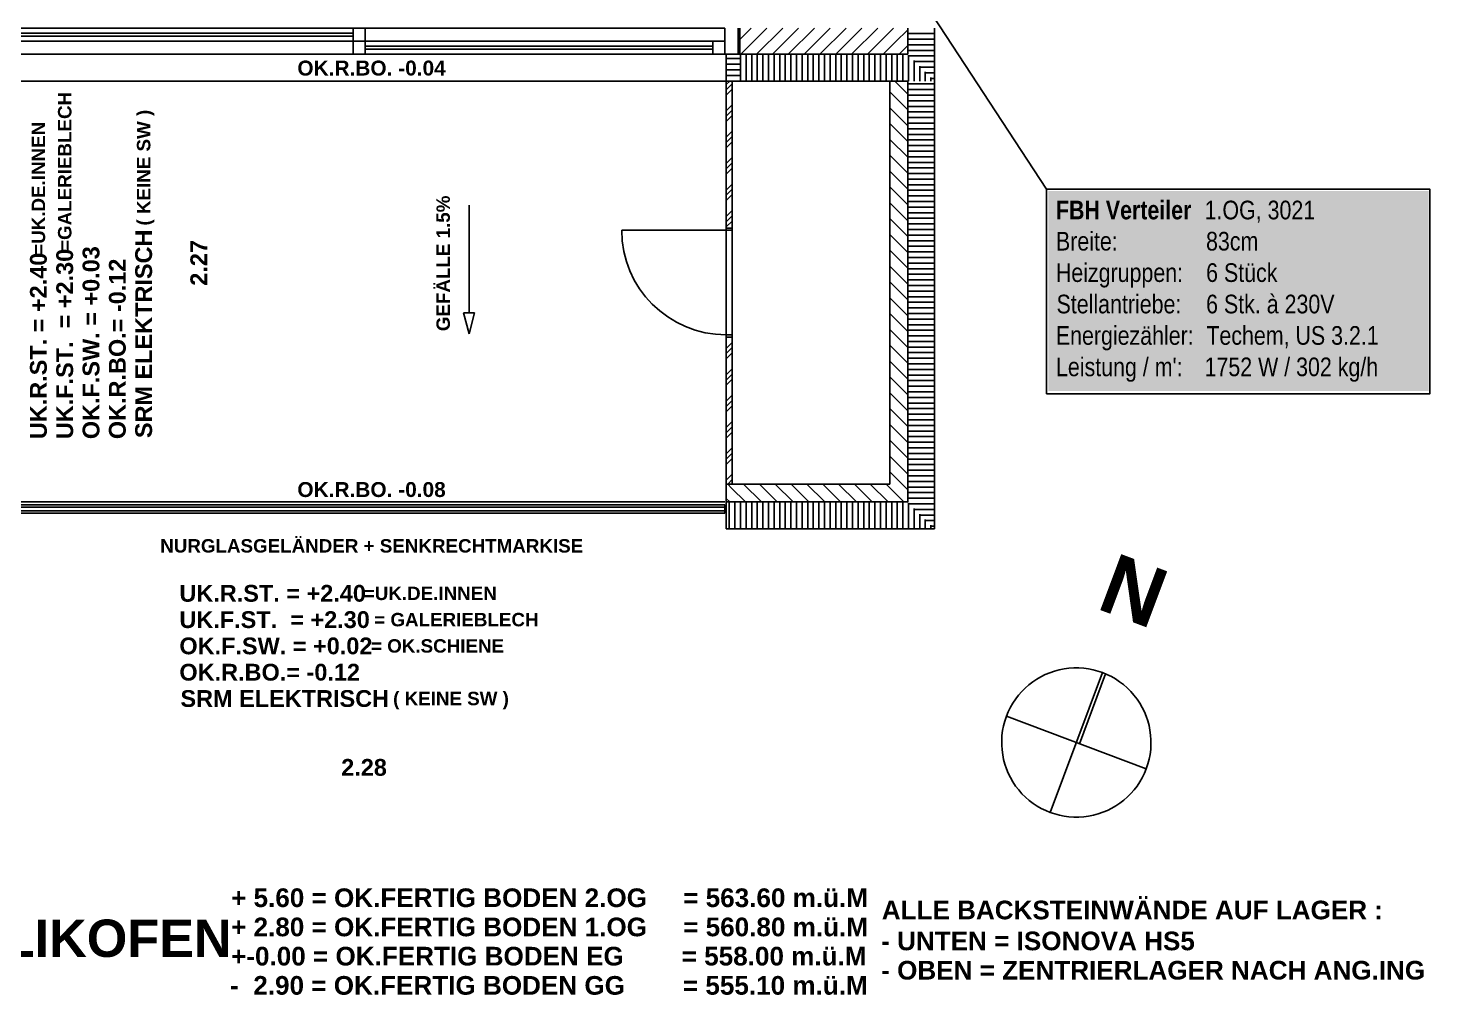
# Model space of a CAD drawing. Extents: x -13068 to 19137, y -13507 to 12485.
# Drawn here: x 3680 to 13067, y -12872 to -6395 of the extents above; entities that cross this region are included whole.
import ezdxf

# ---------------------------------------------------------------- set-up
doc = ezdxf.new("R2010")
doc.units = 0
doc.header["$LTSCALE"] = 50
doc.layers.get('0').update_dxf_attribs({"lineweight": 18})
for name, color, linetype, lineweight, true_color in [('A04_1.OGHaus 7$0$010 Aussenwände', 9, 'Continuous', 25, 0x808080), ('A04_1.OGHaus 7$0$010 Aussenwände Bauteilschraffuren', 9, 'Continuous', 25, 0x808080), ('A04_1.OGHaus 7$0$010 Aussenwände Schichttrennlinien', 9, 'Continuous', 25, 0x808080), ('A04_1.OGHaus 7$0$010 Fenster', 9, 'Continuous', 25, 0x808080), ('A04_1.OGHaus 7$0$010 Türen', 9, 'Continuous', 25, 0x808080), ('A04_1.OGHaus 7$0$060 Möbel Einbau', 9, 'Continuous', 25, 0x808080), ('A04_1.OGHaus 7$0$090 Schraffuren Bauteilschraffuren', 9, 'Continuous', 25, 0x808080), ('A04_1.OGHaus 7$0$155 Beschriftungen Projekt', 9, 'Continuous', 25, 0x808080), ('H-TEXT', 240, 'Continuous', 25, 0xff003f), ('MRI XREF', 9, 'Continuous', 25, 0x808080)]:
    doc.layers.add(name, color=color, linetype=linetype, lineweight=lineweight, true_color=true_color)
doc.styles.get("Standard").update_dxf_attribs({"font": 'ARIALN.TTF'})

# ---------------------------------------------------------------- blocks, each defined once
blk = doc.blocks.new('Blockreferenz-A0MMLJN3LK', base_point=(-11667.3, -13506.6))
at = {"layer": 'A04_1.OGHaus 7$0$010 Aussenwände', "color": 0, "linetype": 'ByBlock', "lineweight": -2}
for p, q in [((8445, -6570), (8445, -6395)), ((9750, -6750), (9750, -6395)), ((8445, -6570), (8355, -6570)), ((8355, -6750), (8355, -6570)), ((8355, -6570), (8445, -6570)), ((8445, -6750), (8355, -6750)), ((8355, -6750), (8355, -7735)), ((8355, -6750), (8395, -6750)), ((8395, -7735), (8395, -6750)), ((8445, -6750), (9570, -6750)), ((9570, -6750), (9450, -6750)), ((9450, -6750), (9450, -9450)), ((9750, -9750), (9750, -6750)), ((8355, -7735), (8395, -7735)), ((8355, -8465), (8395, -8465)), ((8355, -8465), (8355, -9450)), ((8395, -9450), (8395, -8465)), ((8355, -9570), (8355, -9450)), ((9450, -9450), (8395, -9450)), ((3540, -9570), (8346.1, -9570)), ((8355, -9750), (8355, -9570)), ((3555, -9590), (8346.1, -9590)), ((3555, -9645), (8346.1, -9645)), ((8355, -9750), (9750, -9750))]:
    blk.add_line(p, q, dxfattribs=at)
at = {"layer": 'A04_1.OGHaus 7$0$010 Aussenwände Bauteilschraffuren', "color": 0, "linetype": 'ByBlock', "lineweight": -2}
for p, q in [((8445, -6470.9), (8520.9, -6395)), ((8452, -6570), (8627, -6395)), ((8558.1, -6570), (8733.1, -6395)), ((8664.1, -6570), (8839.1, -6395)), ((8770.2, -6570), (8945.2, -6395)), ((8876.3, -6570), (9051.3, -6395)), ((8982.3, -6570), (9157.3, -6395)), ((9088.4, -6570), (9263.4, -6395)), ((9194.5, -6570), (9369.5, -6395)), ((9300.5, -6570), (9435.3, -6435.3)), ((9435.3, -6435.3), (9475.5, -6395)), ((9488.3, -6488.3), (9570, -6406.6)), ((9750, -6432.2), (9570, -6432.2)), ((9750, -6469.7), (9570, -6469.7)), ((8450.7, -6750), (8450.7, -6570)), ((8488.2, -6750), (8488.2, -6570)), ((8525.7, -6750), (8525.7, -6570)), ((8563.2, -6750), (8563.2, -6570)), ((8600.7, -6750), (8600.7, -6570)), ((8638.2, -6750), (8638.2, -6570)), ((8675.7, -6750), (8675.7, -6570)), ((8713.2, -6750), (8713.2, -6570)), ((8750.7, -6750), (8750.7, -6570)), ((8788.2, -6750), (8788.2, -6570)), ((8825.7, -6750), (8825.7, -6570)), ((8863.2, -6750), (8863.2, -6570)), ((8900.7, -6750), (8900.7, -6570)), ((8938.2, -6750), (8938.2, -6570)), ((8975.7, -6750), (8975.7, -6570)), ((9013.2, -6750), (9013.2, -6570)), ((9050.7, -6750), (9050.7, -6570)), ((9088.2, -6750), (9088.2, -6570)), ((9125.7, -6750), (9125.7, -6570)), ((9163.2, -6750), (9163.2, -6570)), ((9200.7, -6750), (9200.7, -6570)), ((9238.2, -6750), (9238.2, -6570)), ((9275.7, -6750), (9275.7, -6570)), ((9313.2, -6750), (9313.2, -6570)), ((9350.7, -6750), (9350.7, -6570)), ((9388.2, -6750), (9388.2, -6570)), ((9406.6, -6570), (9488.3, -6488.3)), ((9425.7, -6750), (9425.7, -6570)), ((9463.2, -6750), (9463.2, -6570)), ((9500.7, -6750), (9500.7, -6570)), ((9512.7, -6570), (9541.3, -6541.3)), ((9538.2, -6750), (9538.2, -6570)), ((9541.3, -6541.3), (9570, -6512.7)), ((9750, -6507.2), (9570, -6507.2)), ((9750, -6544.7), (9570, -6544.7)), ((8445, -6600), (8355, -6600)), ((8445, -6637.5), (8355, -6637.5)), ((9575.7, -6750), (9575.7, -6575.7)), ((9750, -6582.2), (9582.2, -6582.2)), ((9613.2, -6750), (9613.2, -6613.2)), ((9750, -6619.7), (9619.7, -6619.7)), ((9650.7, -6750), (9650.7, -6650.7)), ((9750, -6657.2), (9657.2, -6657.2)), ((8445, -6675), (8355, -6675)), ((8445, -6712.5), (8355, -6712.5)), ((8355, -6773.1), (8378.1, -6750)), ((9483, -6750), (9570, -6837)), ((9688.2, -6750), (9688.2, -6688.2)), ((9750, -6694.7), (9694.7, -6694.7)), ((9725.7, -6750), (9725.7, -6725.7)), ((9750, -6732.2), (9732.2, -6732.2)), ((8355, -6808.4), (8395, -6768.4)), ((8355, -6843.8), (8395, -6803.8)), ((9450, -6823), (9570, -6943)), ((9750, -6769.7), (9570, -6769.7)), ((9750, -6807.2), (9570, -6807.2)), ((9750, -6844.7), (9570, -6844.7)), ((8355, -6949.8), (8395, -6909.8)), ((8355, -6985.2), (8395, -6945.2)), ((9450, -6929.1), (9570, -7049.1)), ((9750, -6882.2), (9570, -6882.2)), ((9750, -6919.7), (9570, -6919.7)), ((8355, -7020.6), (8395, -6980.6)), ((9450, -7035.2), (9570, -7155.2)), ((9750, -6957.2), (9570, -6957.2)), ((9750, -6994.7), (9570, -6994.7)), ((9750, -7032.2), (9570, -7032.2)), ((8355, -7126.6), (8395, -7086.6)), ((8355, -7162), (8395, -7122)), ((9750, -7069.7), (9570, -7069.7)), ((9750, -7107.2), (9570, -7107.2)), ((8355, -7197.3), (8395, -7157.3)), ((9450, -7141.2), (9570, -7261.2)), ((9750, -7144.7), (9570, -7144.7)), ((9750, -7182.2), (9570, -7182.2)), ((9750, -7219.7), (9570, -7219.7)), ((8355, -7303.4), (8395, -7263.4)), ((8355, -7338.8), (8395, -7298.8)), ((9450, -7247.3), (9570, -7367.3)), ((9750, -7257.2), (9570, -7257.2)), ((9750, -7294.7), (9570, -7294.7)), ((8355, -7374.1), (8395, -7334.1)), ((9450, -7353.4), (9570, -7473.4)), ((9750, -7332.2), (9570, -7332.2)), ((9750, -7369.7), (9570, -7369.7)), ((9750, -7407.2), (9570, -7407.2)), ((8355, -7480.2), (8395, -7440.2)), ((8355, -7515.5), (8395, -7475.5)), ((9450, -7459.4), (9570, -7579.4)), ((9750, -7444.7), (9570, -7444.7)), ((9750, -7482.2), (9570, -7482.2)), ((8355, -7550.9), (8395, -7510.9)), ((9450, -7565.5), (9570, -7685.5)), ((9750, -7519.7), (9570, -7519.7)), ((9750, -7557.2), (9570, -7557.2)), ((9750, -7594.7), (9570, -7594.7)), ((8355, -7656.9), (8395, -7616.9)), ((8355, -7692.3), (8395, -7652.3)), ((8355, -7727.7), (8395, -7687.7)), ((9450, -7671.6), (9570, -7791.6)), ((9750, -7632.2), (9570, -7632.2)), ((9750, -7669.7), (9570, -7669.7)), ((9450, -7777.6), (9570, -7897.6)), ((9750, -7707.2), (9570, -7707.2)), ((9750, -7744.7), (9570, -7744.7)), ((9750, -7782.2), (9570, -7782.2)), ((9450, -7883.7), (9570, -8003.7)), ((9750, -7819.7), (9570, -7819.7)), ((9750, -7857.2), (9570, -7857.2)), ((9750, -7894.7), (9570, -7894.7)), ((9750, -7932.2), (9570, -7932.2)), ((9750, -7969.7), (9570, -7969.7)), ((9450, -7989.8), (9570, -8109.8)), ((9750, -8007.2), (9570, -8007.2)), ((9750, -8044.7), (9570, -8044.7)), ((9450, -8095.8), (9570, -8215.8)), ((9750, -8082.2), (9570, -8082.2)), ((9750, -8119.7), (9570, -8119.7)), ((9750, -8157.2), (9570, -8157.2)), ((9450, -8201.9), (9570, -8321.9)), ((9750, -8194.7), (9570, -8194.7)), ((9750, -8232.2), (9570, -8232.2)), ((9450, -8308), (9570, -8428)), ((9750, -8269.7), (9570, -8269.7)), ((9750, -8307.2), (9570, -8307.2)), ((9750, -8344.7), (9570, -8344.7)), ((9450, -8414), (9570, -8534)), ((9750, -8382.2), (9570, -8382.2)), ((9750, -8419.7), (9570, -8419.7)), ((8355, -8540.8), (8395, -8500.8)), ((8355, -8576.2), (8395, -8536.2)), ((9450, -8520.1), (9570, -8640.1)), ((9750, -8457.2), (9570, -8457.2)), ((9750, -8494.7), (9570, -8494.7)), ((9750, -8532.2), (9570, -8532.2)), ((8355, -8611.5), (8395, -8571.5)), ((9450, -8626.2), (9570, -8746.2)), ((9750, -8569.7), (9570, -8569.7)), ((9750, -8607.2), (9570, -8607.2)), ((8355, -8717.6), (8395, -8677.6)), ((8355, -8753), (8395, -8713)), ((9750, -8644.7), (9570, -8644.7)), ((9750, -8682.2), (9570, -8682.2)), ((9750, -8719.7), (9570, -8719.7)), ((8355, -8788.3), (8395, -8748.3)), ((9450, -8732.2), (9570, -8852.2)), ((9750, -8757.2), (9570, -8757.2)), ((9750, -8794.7), (9570, -8794.7)), ((8355, -8894.4), (8395, -8854.4)), ((8355, -8929.7), (8395, -8889.7)), ((9450, -8838.3), (9570, -8958.3)), ((9750, -8832.2), (9570, -8832.2)), ((9750, -8869.7), (9570, -8869.7)), ((9750, -8907.2), (9570, -8907.2)), ((8355, -8965.1), (8395, -8925.1)), ((9450, -8944.4), (9570, -9064.4)), ((9750, -8944.7), (9570, -8944.7)), ((9750, -8982.2), (9570, -8982.2)), ((8355, -9071.2), (8395, -9031.2)), ((8355, -9106.5), (8395, -9066.5)), ((8355, -9141.9), (8395, -9101.9)), ((9450, -9050.4), (9570, -9170.4)), ((9750, -9019.7), (9570, -9019.7)), ((9750, -9057.2), (9570, -9057.2)), ((9750, -9094.7), (9570, -9094.7)), ((9450, -9156.5), (9570, -9276.5)), ((9750, -9132.2), (9570, -9132.2)), ((9750, -9169.7), (9570, -9169.7)), ((8355, -9247.9), (8395, -9207.9)), ((8355, -9283.3), (8395, -9243.3)), ((8355, -9318.7), (8395, -9278.7)), ((9450, -9262.6), (9570, -9382.6)), ((9750, -9207.2), (9570, -9207.2)), ((9750, -9244.7), (9570, -9244.7)), ((9750, -9282.2), (9570, -9282.2)), ((8355, -9424.7), (8395, -9384.7)), ((9450, -9368.6), (9570, -9488.6)), ((9750, -9319.7), (9570, -9319.7)), ((9750, -9357.2), (9570, -9357.2)), ((8364.7, -9450), (8391.4, -9476.8)), ((8365.1, -9450), (8395, -9420.1)), ((8391.4, -9476.8), (8484.7, -9570)), ((8470.7, -9450), (8590.7, -9570)), ((8576.8, -9450), (8696.8, -9570)), ((8682.9, -9450), (8802.9, -9570)), ((8788.9, -9450), (8908.9, -9570)), ((8895, -9450), (9015, -9570)), ((9001.1, -9450), (9121.1, -9570)), ((9107.1, -9450), (9227.1, -9570)), ((9213.2, -9450), (9333.2, -9570)), ((9319.2, -9450), (9439.2, -9570)), ((9425.3, -9450), (9545.3, -9570)), ((9750, -9394.7), (9570, -9394.7)), ((9750, -9432.2), (9570, -9432.2)), ((9750, -9469.7), (9570, -9469.7)), ((8355, -9546.4), (8378.6, -9570)), ((8375.7, -9594.8), (8375.7, -9570)), ((8413.2, -9750), (8413.2, -9570)), ((8450.7, -9750), (8450.7, -9570)), ((8488.2, -9750), (8488.2, -9570)), ((8525.7, -9750), (8525.7, -9570)), ((8563.2, -9750), (8563.2, -9570)), ((8600.7, -9750), (8600.7, -9570)), ((8638.2, -9750), (8638.2, -9570)), ((8675.7, -9750), (8675.7, -9570)), ((8713.2, -9750), (8713.2, -9570)), ((8750.7, -9750), (8750.7, -9570)), ((8788.2, -9750), (8788.2, -9570)), ((8825.7, -9750), (8825.7, -9570)), ((8863.2, -9750), (8863.2, -9570)), ((8900.7, -9750), (8900.7, -9570)), ((8938.2, -9750), (8938.2, -9570)), ((8975.7, -9750), (8975.7, -9570)), ((9013.2, -9750), (9013.2, -9570)), ((9050.7, -9750), (9050.7, -9570)), ((9088.2, -9750), (9088.2, -9570)), ((9125.7, -9750), (9125.7, -9570)), ((9163.2, -9750), (9163.2, -9570)), ((9200.7, -9750), (9200.7, -9570)), ((9238.2, -9750), (9238.2, -9570)), ((9275.7, -9750), (9275.7, -9570)), ((9313.2, -9750), (9313.2, -9570)), ((9350.7, -9750), (9350.7, -9570)), ((9388.2, -9750), (9388.2, -9570)), ((9425.7, -9750), (9425.7, -9570)), ((9463.2, -9750), (9463.2, -9570)), ((9500.7, -9750), (9500.7, -9570)), ((9538.2, -9750), (9538.2, -9570)), ((9750, -9507.2), (9570, -9507.2)), ((9750, -9544.7), (9570, -9544.7)), ((8375.7, -9750), (8375.7, -9594.8)), ((9575.7, -9750), (9575.7, -9575.7)), ((9750, -9582.2), (9582.2, -9582.2)), ((9613.2, -9750), (9613.2, -9613.2)), ((9750, -9619.7), (9619.7, -9619.7)), ((9650.7, -9750), (9650.7, -9650.7)), ((9750, -9657.2), (9657.2, -9657.2)), ((9688.2, -9750), (9688.2, -9688.2)), ((9750, -9694.7), (9694.7, -9694.7)), ((9725.7, -9750), (9725.7, -9725.7)), ((9750, -9732.2), (9732.2, -9732.2))]:
    blk.add_line(p, q, dxfattribs=at)
at = {"layer": 'A04_1.OGHaus 7$0$010 Aussenwände Schichttrennlinien', "color": 0, "linetype": 'ByBlock', "lineweight": -2}
for p, q in [((9570, -6570), (9570, -6395)), ((8355, -6570), (8355, -6750)), ((8445, -6570), (9570, -6570)), ((9570, -9570), (9570, -6750)), ((8395, -9450), (8355, -9450)), ((8379, -9570), (8355, -9570)), ((8379, -9570), (9570, -9570))]:
    blk.add_line(p, q, dxfattribs=at)
at = {"layer": 'A04_1.OGHaus 7$0$010 Aussenwände Schichttrennlinien', "color": 0, "lineweight": -2}
blk.add_line((8445, -6570), (8445, -6570), dxfattribs=at)
at = {"layer": 'A04_1.OGHaus 7$0$010 Fenster', "color": 0, "linetype": 'ByBlock', "lineweight": -2}
for p, q in [((8345, -6395), (3450, -6395)), ((5857.5, -6395), (3530, -6395)), ((5857.5, -6428.8), (3530, -6428.8)), ((3530, -6448.8), (5857.5, -6448.8)), ((5937.5, -6395), (5857.5, -6395)), ((5857.5, -6395), (5857.5, -6482.5)), ((5937.5, -6438.8), (5937.5, -6395)), ((5937.5, -6482.5), (5937.5, -6438.8)), ((8345, -6395), (8345, -6570)), ((8435, -6570), (8435, -6395)), ((8445, -6570), (8445, -6395)), ((3450, -6570), (8345, -6570)), ((3530, -6482.5), (5857.5, -6482.5)), ((5937.5, -6482.5), (5857.5, -6482.5)), ((5857.5, -6482.5), (5857.5, -6526.3)), ((5857.5, -6482.5), (5937.5, -6482.5)), ((5857.5, -6526.3), (5857.5, -6570)), ((5857.5, -6570), (5937.5, -6570)), ((8265, -6482.5), (5937.5, -6482.5)), ((5937.5, -6570), (5937.5, -6482.5)), ((8265, -6516.3), (5937.5, -6516.3)), ((5937.5, -6536.3), (8265, -6536.3)), ((5937.5, -6570), (8265, -6570)), ((8345, -6482.5), (8265, -6482.5)), ((8265, -6482.5), (8265, -6570)), ((8265, -6570), (8345, -6570)), ((8345, -6570), (8345, -6482.5)), ((8345, -6570), (8435, -6570)), ((8355, -6570), (8445, -6570))]:
    blk.add_line(p, q, dxfattribs=at)
at = {"layer": 'A04_1.OGHaus 7$0$010 Türen', "color": 0, "linetype": 'ByBlock', "lineweight": -2}
for p, q in [((8355, -7750), (7655, -7750)), ((8355, -7750), (8355, -7735)), ((8355, -7735), (8395, -7735)), ((8355, -7735), (8395, -7735)), ((8395, -7750), (8355, -7750)), ((8395, -7750), (8355, -7750)), ((8355, -7750), (8355, -8450)), ((8395, -7735), (8395, -7775)), ((8395, -7775), (8395, -7750)), ((8395, -8450), (8395, -7750)), ((8395, -8465), (8395, -8425)), ((8395, -8425), (8395, -8450)), ((8395, -8450), (8355, -8450)), ((8355, -8450), (8355, -8465)), ((8355, -8450), (8395, -8450)), ((8355, -8465), (8395, -8465)), ((8355, -8465), (8395, -8465))]:
    blk.add_line(p, q, dxfattribs=at)
blk.add_ellipse((8355, -7750), major_axis=(-700, 0), ratio=1, start_param=0, end_param=1.570796, dxfattribs=at)
at = {"layer": 'A04_1.OGHaus 7$0$060 Möbel Einbau', "color": 0, "linetype": 'ByBlock', "lineweight": -2}
for p, q in [((8355, -6750), (3540, -6750)), ((6632.7, -7580.6), (6632.7, -8303.6)), ((6632.7, -8443.5), (6595.2, -8303.6)), ((6595.2, -8303.6), (6670.2, -8303.6)), ((6632.7, -8443.5), (6670.2, -8303.6)), ((10874.6, -10712.9), (10523.9, -11649.4)), ((10720.3, -11189), (10895.5, -10721.3)), ((11167.5, -11356.5), (10231, -11005.8))]:
    blk.add_line(p, q, dxfattribs=at)
for major_axis in [(468.2, -175.4), (-468.2, 175.4)]:
    blk.add_ellipse((10699.3, -11181.2), major_axis=major_axis, ratio=1, start_param=0, end_param=3.141593, dxfattribs=at)
at = {"layer": 'A04_1.OGHaus 7$0$090 Schraffuren Bauteilschraffuren', "color": 0, "linetype": 'ByBlock', "lineweight": -2}
for p, q in [((8346.1, -9590), (3555, -9590)), ((3555, -9605), (8346.1, -9605)), ((8346.1, -9630), (3555, -9630)), ((3555, -9645), (8346.1, -9645)), ((8346.1, -9645), (8346.1, -9590)), ((8346.1, -9605), (8346.1, -9630))]:
    blk.add_line(p, q, dxfattribs=at)
at = {"layer": 'A04_1.OGHaus 7$0$060 Möbel Einbau', "color": 0, "lineweight": -2, "insert": (10965.1, -9906.2), "char_height": 400, "attachment_point": 1, "rotation": 339.4647}
blk.add_mtext('{\\fArial|b1|i0;N}', dxfattribs=at)
at = {"layer": 'A04_1.OGHaus 7$0$155 Beschriftungen Projekt', "color": 0, "lineweight": -2, "attachment_point": 1}
for s, insert, char_height in [('{\\fArial|b1|i0;OK.R.BO. -0.04}', (5483.4, -6613.2), 100), ('{\\fArial|b1|i0;OK.R.BO. -0.08}', (5483.4, -9436.6), 100), ('{\\fArial|b1|i0;NURGLASGELÄNDER + SENKRECHTMARKISE}', (4565.1, -9818.7), 90), ('{\\fArial|b1|i0;UK.R.ST. = +2.40}', (4693.4, -10125.5), 112.5), ('{\\fArial|b1|i0;=UK.DE.INNEN}', (5928.2, -10136.8), 90), ('{\\fArial|b1|i0;UK.F.ST.  = +2.30 }', (4693.4, -10301.7), 112.5), ('{\\fArial|b1|i0;= GALERIEBLECH}', (5998.1, -10312.9), 90), ('{\\fArial|b1|i0;OK.F.SW. = +0.02}', (4693.4, -10477.8), 112.5), ('{\\fArial|b1|i0;= OK.SCHIENE}', (5976.6, -10489.1), 90), ('{\\fArial|b1|i0;OK.R.BO.= -0.12}', (4693.4, -10654), 112.5), ('{\\fArial|b1|i0;SRM ELEKTRISCH}', (4700.5, -10830.2), 112.5), ('{\\fArial|b1|i0;( KEINE SW )}', (6124.5, -10841.4), 90), ('{\\fArial|b1|i0;2.28}', (5777, -11291.5), 112.5), ('{\\fArial|b1|i0;+ 5.60 = OK.FERTIG BODEN 2.OG     = 563.60 m.ü.M}', (5039.6, -12158.5), 125), ('{\\fArial|b1|i0;ALLE BACKSTEINWÄNDE AUF LAGER :}', (9396.6, -12240.6), 125), ('{\\fArial|b1|i0;MFH SCHÜTZENSTRASSE 7 / 3052 ZOLLIKOFEN}', (-3047.6, -12367.4), 250), ('{\\fArial|b1|i0;+ 2.80 = OK.FERTIG BODEN 1.OG     = 560.80 m.ü.M}', (5039.6, -12354.2), 125), ('{\\fArial|b1|i0;- UNTEN = ISONOVA HS5}', (9392.5, -12447.9), 125), ('{\\fArial|b1|i0;+-0.00 = OK.FERTIG BODEN EG        = 558.00 m.ü.M}', (5039.6, -12549.9), 125), ('{\\fArial|b1|i0;- OBEN = ZENTRIERLAGER NACH ANG.ING}', (9392.5, -12644.1), 125), ('{\\fArial|b1|i0;-  2.90 = OK.FERTIG BODEN GG        = 555.10 m.ü.M}', (5033.1, -12745.6), 125)]:
    blk.add_mtext(s, dxfattribs=dict(at, insert=insert, char_height=char_height))
at = {"layer": 'A04_1.OGHaus 7$0$155 Beschriftungen Projekt', "color": 0, "lineweight": -2, "attachment_point": 1, "rotation": 90}
for s, insert, char_height in [('{\\fArial|b1|i0;=GALERIEBLECH}', (3880.5, -7888.1), 90), ('{\\fArial|b1|i0;=UK.DE.INNEN}', (3704.3, -7914.2), 90), ('{\\fArial|b1|i0;( KEINE SW )}', (4409, -7717.9), 90), ('{\\fArial|b1|i0;GEFÄLLE 1.5%}', (6414.7, -8425.8), 90), ('{\\fArial|b1|i0;SRM ELEKTRISCH}', (4397.7, -9141.9), 112.5), ('{\\fArial|b1|i0;UK.F.ST.  = +2.30}', (3869.2, -9149.1), 112.5), ('{\\fArial|b1|i0;OK.F.SW. = +0.03}', (4045.4, -9149.1), 112.5), ('{\\fArial|b1|i0;2.27}', (4767, -8121.1), 112.5), ('{\\fArial|b1|i0;UK.R.ST. = +2.40}', (3693.1, -9149.1), 112.5), ('{\\fArial|b1|i0;OK.R.BO.= -0.12}', (4221.6, -9149.1), 112.5)]:
    blk.add_mtext(s, dxfattribs=dict(at, insert=insert, char_height=char_height))
blk = doc.blocks.new('DWGOBJEKT-A0MMLJN9LK', base_point=(10510.9, -8826.5))
at = {"color": 2, "linetype": 'ByBlock', "lineweight": -2, "true_color": 0xffff00}
for points in [[(10510.9, -7487), (13057.6, -7487), (13057.6, -8826.5)], [(10510.9, -7487), (13057.6, -8826.5), (10510.9, -8826.5)]]:
    blk.add_solid(points, dxfattribs=at)
at = {"color": 7, "lineweight": -2, "char_height": 125, "attachment_point": 1}
for s, insert in [('{\\fArial Narrow|b1|i0;FBH Verteiler}', (10562.8, -7551.6)), ('{\\fArial Narrow;1.OG, 3021}', (11558, -7551.6)), ('{\\fArial Narrow;Breite:}', (10562.8, -7760.5)), ('{\\fArial Narrow;83cm}', (11567.8, -7760.5)), ('{\\fArial Narrow;Heizgruppen:}', (10562.4, -7970.9)), ('{\\fArial Narrow;6 Stück}', (11568.3, -7970.9)), ('{\\fArial Narrow;Stellantriebe:}', (10566.9, -8181.4)), ('{\\fArial Narrow;6 Stk. à 230V}', (11568.3, -8181.4)), ('{\\fArial Narrow;Energiezähler:}', (10562, -8391.8)), ('{\\fArial Narrow;Techem, US 3.2.1}', (11569.9, -8391.8)), ('{\\fArial Narrow;Leistung / }', (10563.1, -8602.3)), ("{\\fArial Narrow;m':}", (11224.3, -8602.3)), ('{\\fArial Narrow;1752 W / 302 kg/h}', (11558, -8602.3))]:
    blk.add_mtext(s, dxfattribs=dict(at, insert=insert))

msp = doc.modelspace()

# ---------------------------------------------------------------- linework, layer by layer
at = {"layer": 'H-TEXT'}
msp.add_line((10500.3, -7475), (5394.8, 325), dxfattribs=at)
msp.add_lwpolyline([(10500.3, -7475), (13067.2, -7475), (13067.2, -8845.1), (10500.3, -8845.1)], close=True, dxfattribs=at)

# ---------------------------------------------------------------- block references
msp.add_blockref('DWGOBJEKT-A0MMLJN9LK', (10510.9, -8826.5), dxfattribs=at)
at = {"layer": 'MRI XREF'}
msp.add_blockref('Blockreferenz-A0MMLJN3LK', (-11667.3, -13506.6), dxfattribs=at)

doc.saveas('drawing.dxf')
